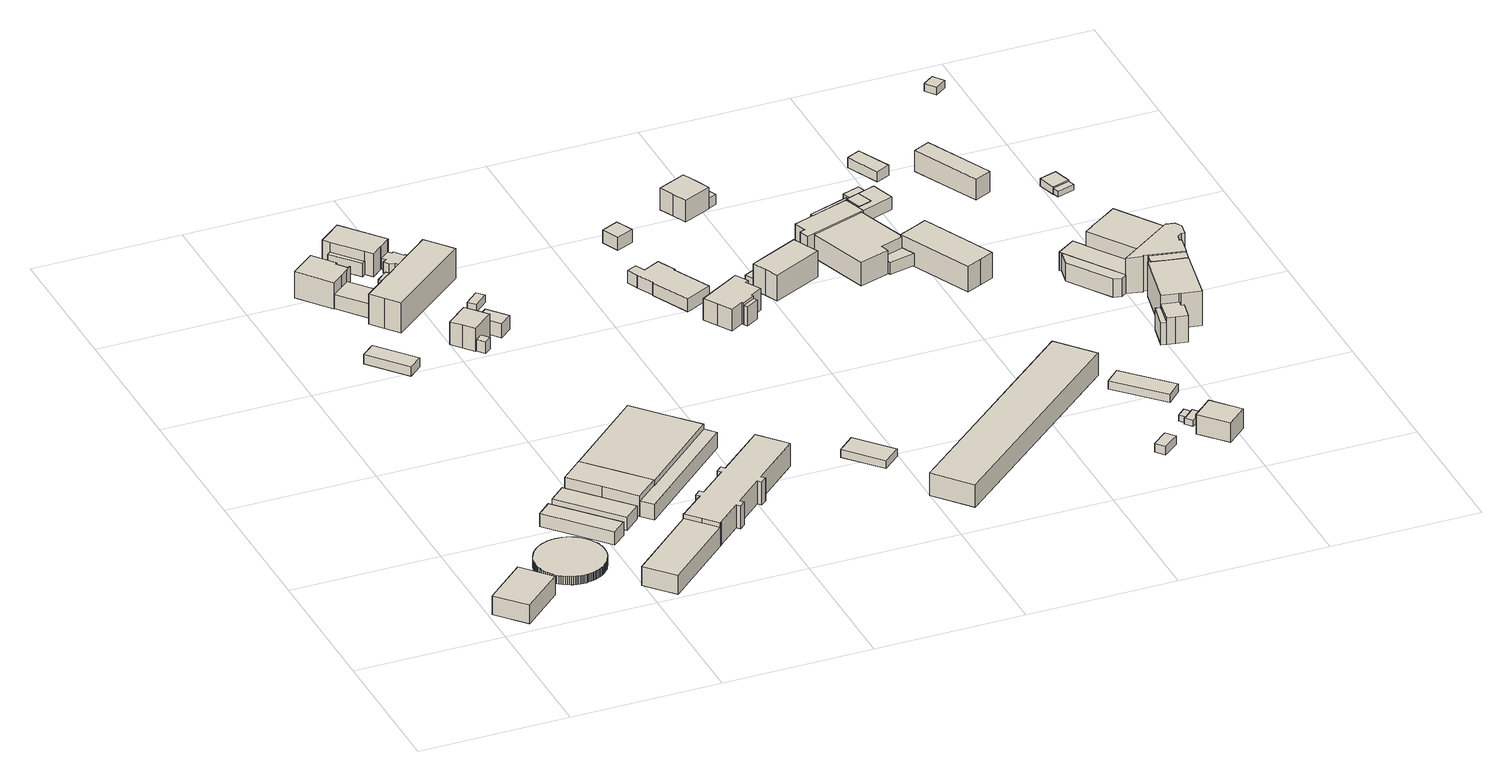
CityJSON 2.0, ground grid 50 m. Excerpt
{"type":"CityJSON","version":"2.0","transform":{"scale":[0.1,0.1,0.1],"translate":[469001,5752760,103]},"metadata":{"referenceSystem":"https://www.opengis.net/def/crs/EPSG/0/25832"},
"CityObjects":{
"building1":{"type":"Building","attributes":{"Gemeindeschluessel":"05711000","BezugspunktDach":"2000","function":"31001_2720","measuredHeight":7.36},"address":[{"country":"Germany","locality":"Bielefeld","thoroughfareNumber":"258","thoroughfareName":"Verler Straße"}],"geometry":[{"type":"Solid","lod":"1","boundaries":[[[[0,1,2,3]],[[4,5,6,7]],[[4,7,3,2]],[[5,4,2,1]],[[6,5,1,0]],[[7,6,0,3]]]]}]},
"building2":{"type":"Building","attributes":{"Gemeindeschluessel":"05711000","BezugspunktDach":"2000","function":"51003_1201","measuredHeight":2.95},"address":[{"country":"Germany"}],"geometry":[{"type":"Solid","lod":"1","boundaries":[[[[8,9,10,11,12,13,14,15,16,17,18,19,20,21,22,23,24,25,26,27,28,29,30,31,32,33,34,35,36,37,38,39,40,41,42,43,44,45,46,47,48,49,50,51,52,53,54,55,56,57,58,59,60,61,62,63,64,65,66,67,68,69,70,71,72,73,74,75,76,77,78,79,80,81,82,83,84,85,86,87,88,89,90,91,92,93,94,95,96,97,98,99,100,101,102,103,104,105,106,107,108,109,110,111,112,113,114,115]],[[116,117,118,119,120,121,122,123,124,125,126,127,128,129,130,131,132,133,134,135,136,137,138,139,140,141,142,143,144,145,146,147,148,149,150,151,152,153,154,155,156,157,158,159,160,161,162,163,164,165,166,167,168,169,170,171,172,173,174,175,176,177,178,179,180,181,182,183,184,185,186,187,188,189,190,191,192,193,194,195,196,197,198,199,200,201,202,203,204,205,206,207,208,209,210,211,212,213,214,215,216,217,218,219,220,221,222,223]],[[116,223,115,114]],[[117,116,114,113]],[[118,117,113,112]],[[119,118,112,111]],[[120,119,111,110]],[[121,120,110,109]],[[122,121,109,108]],[[123,122,108,107]],[[124,123,107,106]],[[125,124,106,105]],[[126,125,105,104]],[[127,126,104,103]],[[128,127,103,102]],[[129,128,102,101]],[[130,129,101,100]],[[131,130,100,99]],[[132,131,99,98]],[[133,132,98,97]],[[134,133,97,96]],[[135,134,96,95]],[[136,135,95,94]],[[137,136,94,93]],[[138,137,93,92]],[[139,138,92,91]],[[140,139,91,90]],[[141,140,90,89]],[[142,141,89,88]],[[143,142,88,87]],[[144,143,87,86]],[[145,144,86,85]],[[146,145,85,84]],[[147,146,84,83]],[[148,147,83,82]],[[149,148,82,81]],[[150,149,81,80]],[[151,150,80,79]],[[152,151,79,78]],[[153,152,78,77]],[[154,153,77,76]],[[155,154,76,75]],[[156,155,75,74]],[[157,156,74,73]],[[158,157,73,72]],[[159,158,72,71]],[[160,159,71,70]],[[161,160,70,69]],[[162,161,69,68]],[[163,162,68,67]],[[164,163,67,66]],[[165,164,66,65]],[[166,165,65,64]],[[167,166,64,63]],[[168,167,63,62]],[[169,168,62,61]],[[170,169,61,60]],[[171,170,60,59]],[[172,171,59,58]],[[173,172,58,57]],[[174,173,57,56]],[[175,174,56,55]],[[176,175,55,54]],[[177,176,54,53]],[[178,177,53,52]],[[179,178,52,51]],[[180,179,51,50]],[[181,180,50,49]],[[182,181,49,48]],[[183,182,48,47]],[[184,183,47,46]],[[185,184,46,45]],[[186,185,45,44]],[[187,186,44,43]],[[188,187,43,42]],[[189,188,42,41]],[[190,189,41,40]],[[191,190,40,39]],[[192,191,39,38]],[[193,192,38,37]],[[194,193,37,36]],[[195,194,36,35]],[[196,195,35,34]],[[197,196,34,33]],[[198,197,33,32]],[[199,198,32,31]],[[200,199,31,30]],[[201,200,30,29]],[[202,201,29,28]],[[203,202,28,27]],[[204,203,27,26]],[[205,204,26,25]],[[206,205,25,24]],[[207,206,24,23]],[[208,207,23,22]],[[209,208,22,21]],[[210,209,21,20]],[[211,210,20,19]],[[212,211,19,18]],[[213,212,18,17]],[[214,213,17,16]],[[215,214,16,15]],[[216,215,15,14]],[[217,216,14,13]],[[218,217,13,12]],[[219,218,12,11]],[[220,219,11,10]],[[221,220,10,9]],[[222,221,9,8]],[[223,222,8,115]]]]}]},
"building3":{"type":"Building","attributes":{"Gemeindeschluessel":"05711000","BezugspunktDach":"2000","function":"31001_2720","measuredHeight":5.74},"address":[{"country":"Germany","locality":"Bielefeld","thoroughfareNumber":"258","thoroughfareName":"Verler Straße"}],"geometry":[{"type":"Solid","lod":"1","boundaries":[[[[224,225,226,227]],[[228,229,230,231]],[[228,231,227,226]],[[229,228,226,225]],[[230,229,225,224]],[[231,230,224,227]]]]}]},
"building4":{"type":"Building","attributes":{"Gemeindeschluessel":"05711000","BezugspunktDach":"2000","function":"31001_2720","measuredHeight":6.12},"address":[{"country":"Germany","locality":"Bielefeld","thoroughfareNumber":"258","thoroughfareName":"Verler Straße"}],"geometry":[{"type":"Solid","lod":"1","boundaries":[[[[232,233,234,235]],[[236,237,238,239]],[[236,239,235,234]],[[237,236,234,233]],[[238,237,233,232]],[[239,238,232,235]]]]}]},
"building5":{"type":"Building","attributes":{"Gemeindeschluessel":"05711000","BezugspunktDach":"2000","function":"31001_2720","measuredHeight":8.67},"address":[{"country":"Germany","locality":"Bielefeld","thoroughfareNumber":"258","thoroughfareName":"Verler Straße"}],"geometry":[{"type":"Solid","lod":"1","boundaries":[[[[240,241,242,243]],[[244,245,246,247]],[[244,247,243,242]],[[245,244,242,241]],[[246,245,241,240]],[[247,246,240,243]]]]}]},
"building6":{"type":"Building","attributes":{"Gemeindeschluessel":"05711000","BezugspunktDach":"2000","function":"31001_2100","measuredHeight":3.33},"address":[{"country":"Germany","locality":"Bielefeld","thoroughfareNumber":"1","thoroughfareName":"Schlepperweg"}],"geometry":[{"type":"Solid","lod":"1","boundaries":[[[[248,249,250,251]],[[252,253,254,255]],[[252,255,251,250]],[[253,252,250,249]],[[254,253,249,248]],[[255,254,248,251]]]]}]},
"building7":{"type":"Building","attributes":{"Gemeindeschluessel":"05711000","BezugspunktDach":"2000","function":"51009_1610","measuredHeight":8.61},"address":[{"country":"Germany"}],"geometry":[{"type":"Solid","lod":"1","boundaries":[[[[256,257,258,259,260,261,262]],[[263,264,265,266,267,268,269]],[[263,269,262,261]],[[264,263,261,260]],[[265,264,260,259]],[[266,265,259,258]],[[267,266,258,257]],[[268,267,257,256]],[[269,268,256,262]]]]}]},
"building8":{"type":"Building","attributes":{"Gemeindeschluessel":"05711000","BezugspunktDach":"2000","function":"31001_2720","measuredHeight":8.68},"address":[{"country":"Germany","locality":"Bielefeld","thoroughfareNumber":"258","thoroughfareName":"Verler Straße"}],"geometry":[{"type":"Solid","lod":"1","boundaries":[[[[270,271,272,273,274,275]],[[276,277,278,279,280,281]],[[276,281,275,274]],[[277,276,274,273]],[[278,277,273,272]],[[279,278,272,271]],[[280,279,271,270]],[[281,280,270,275]]]]}]},
"building9":{"type":"Building","attributes":{"Gemeindeschluessel":"05711000","function":"31001_3000"},"address":[{"country":"Germany","locality":"Bielefeld","thoroughfareNumber":"35","thoroughfareName":"Schlepperweg"}],"children":["building9-1","building9-2","building9-3","building9-4","building9-5","building9-6","building9-7"]},
"building9-1":{"type":"BuildingPart","attributes":{"BezugspunktDach":"2000","measuredHeight":9.14},"parents":["building9"],"geometry":[{"type":"Solid","lod":"1","boundaries":[[[[282,283,284,285,286,287,288]],[[289,290,291,292,293,294,295]],[[289,295,288,287]],[[290,289,287,286]],[[291,290,286,285]],[[292,291,285,284]],[[293,292,284,283]],[[294,293,283,282]],[[295,294,282,288]]]]}]},
"building9-2":{"type":"BuildingPart","attributes":{"BezugspunktDach":"2000","measuredHeight":11.03},"address":[{"country":"Germany","locality":"Bielefeld","thoroughfareNumber":"35","thoroughfareName":"Schlepperweg"}],"parents":["building9"],"geometry":[{"type":"Solid","lod":"1","boundaries":[[[[296,297,298,299,300,301,302,303,304,305,306]],[[307,308,309,310,311,312,313,314,315,316,317]],[[307,317,306,305]],[[308,307,305,304]],[[309,308,304,303]],[[310,309,303,302]],[[311,310,302,301]],[[312,311,301,300]],[[313,312,300,299]],[[314,313,299,298]],[[315,314,298,297]],[[316,315,297,296]],[[317,316,296,306]]]]}]},
"building9-3":{"type":"BuildingPart","attributes":{"BezugspunktDach":"2000","measuredHeight":11.5},"address":[{"country":"Germany","locality":"Bielefeld","thoroughfareNumber":"35","thoroughfareName":"Schlepperweg"}],"parents":["building9"],"geometry":[{"type":"Solid","lod":"1","boundaries":[[[[318,319,320,321,322,323,324,325,326,327,328]],[[329,330,331,332,333,334,335,336,337,338,339]],[[329,339,328,327]],[[330,329,327,326]],[[331,330,326,325]],[[332,331,325,324]],[[333,332,324,323]],[[334,333,323,322]],[[335,334,322,321]],[[336,335,321,320]],[[337,336,320,319]],[[338,337,319,318]],[[339,338,318,328]]]]}]},
"building9-4":{"type":"BuildingPart","attributes":{"BezugspunktDach":"2000","measuredHeight":3.89},"parents":["building9"],"geometry":[{"type":"Solid","lod":"1","boundaries":[[[[340,341,342,343,344,345,346,347,348,349,350,351,352,353,354,355,356,357]],[[358,359,360,361,362,363,364,365,366,367,368,369,370,371,372,373,329,339]],[[358,339,357,356]],[[359,358,356,355]],[[360,359,355,354]],[[361,360,354,353]],[[362,361,353,352]],[[363,362,352,351]],[[364,363,351,350]],[[365,364,350,349]],[[366,365,349,348]],[[367,366,348,347]],[[368,367,347,346]],[[369,368,346,345]],[[370,369,345,344]],[[371,370,344,343]],[[372,371,343,342]],[[373,372,342,341]],[[329,373,341,340]],[[339,329,340,357]]]]}]},
"building9-5":{"type":"BuildingPart","attributes":{"BezugspunktDach":"2000","measuredHeight":4.67},"parents":["building9"],"geometry":[{"type":"Solid","lod":"1","boundaries":[[[[374,375,376,377]],[[378,379,334,333]],[[378,333,377,376]],[[379,378,376,375]],[[334,379,375,374]],[[333,334,374,377]]]]}]},
"building9-6":{"type":"BuildingPart","attributes":{"BezugspunktDach":"2000","measuredHeight":5.13},"address":[{"country":"Germany","locality":"Bielefeld","thoroughfareNumber":"35","thoroughfareName":"Schlepperweg"}],"parents":["building9"],"geometry":[{"type":"Solid","lod":"1","boundaries":[[[[380,381,382,383,384,385]],[[386,387,388,389,390,391]],[[386,391,385,384]],[[387,386,384,383]],[[388,387,383,382]],[[389,388,382,381]],[[390,389,381,380]],[[391,390,380,385]]]]}]},
"building9-7":{"type":"BuildingPart","attributes":{"BezugspunktDach":"2000","measuredHeight":12.44},"address":[{"country":"Germany","locality":"Bielefeld","thoroughfareNumber":"35","thoroughfareName":"Schlepperweg"}],"parents":["building9"],"geometry":[{"type":"Solid","lod":"1","boundaries":[[[[392,393,394,395,396,397,398,399,400,401,402]],[[403,404,405,406,407,408,409,410,411,412,413]],[[403,413,402,401]],[[404,403,401,400]],[[405,404,400,399]],[[406,405,399,398]],[[407,406,398,397]],[[408,407,397,396]],[[409,408,396,395]],[[410,409,395,394]],[[411,410,394,393]],[[412,411,393,392]],[[413,412,392,402]]]]}]},
"building10":{"type":"Building","attributes":{"Gemeindeschluessel":"05711000","BezugspunktDach":"2000","function":"51009_1610","measuredHeight":6.13},"address":[{"country":"Germany"}],"geometry":[{"type":"Solid","lod":"1","boundaries":[[[[414,415,416,417,418,419]],[[420,421,422,276,281,423]],[[420,423,419,418]],[[421,420,418,417]],[[422,421,417,416]],[[276,422,416,415]],[[281,276,415,414]],[[423,281,414,419]]]]}]},
"building11":{"type":"Building","attributes":{"Gemeindeschluessel":"05711000","BezugspunktDach":"2000","function":"51009_1610","measuredHeight":4.23},"address":[{"country":"Germany"}],"geometry":[{"type":"Solid","lod":"1","boundaries":[[[[424,425,426,427]],[[428,429,430,431]],[[428,431,427,426]],[[429,428,426,425]],[[430,429,425,424]],[[431,430,424,427]]]]}]},
"building12":{"type":"Building","attributes":{"Gemeindeschluessel":"05711000","BezugspunktDach":"2000","function":"31001_2720","measuredHeight":9.83},"address":[{"country":"Germany","locality":"Bielefeld","thoroughfareNumber":"258","thoroughfareName":"Verler Straße"}],"geometry":[{"type":"Solid","lod":"1","boundaries":[[[[432,433,434,435,436,437,438,439,440,441,442,443,444,445,446,447,448,449,450,451,452,453,454,455,456,457,458,459]],[[460,461,462,463,464,465,466,467,468,469,470,471,472,473,474,475,476,477,478,479,480,481,482,483,484,485,486,487]],[[460,487,459,458]],[[461,460,458,457]],[[462,461,457,456]],[[463,462,456,455]],[[464,463,455,454]],[[465,464,454,453]],[[466,465,453,452]],[[467,466,452,451]],[[468,467,451,450]],[[469,468,450,449]],[[470,469,449,448]],[[471,470,448,447]],[[472,471,447,446]],[[473,472,446,445]],[[474,473,445,444]],[[475,474,444,443]],[[476,475,443,442]],[[477,476,442,441]],[[478,477,441,440]],[[479,478,440,439]],[[480,479,439,438]],[[481,480,438,437]],[[482,481,437,436]],[[483,482,436,435]],[[484,483,435,434]],[[485,484,434,433]],[[486,485,433,432]],[[487,486,432,459]]]]}]},
"building13":{"type":"Building","attributes":{"Gemeindeschluessel":"05711000","function":"31001_1010"},"address":[{"country":"Germany","locality":"Bielefeld","thoroughfareNumber":"254","thoroughfareName":"Verler Straße"}],"children":["building13-1","building13-2","building13-3"]},
"building13-1":{"type":"BuildingPart","attributes":{"BezugspunktDach":"2000","measuredHeight":10.95},"parents":["building13"],"geometry":[{"type":"Solid","lod":"1","boundaries":[[[[488,489,490,491,492,493,494,495,496,497]],[[498,499,500,501,502,503,504,505,506,507]],[[498,507,497,496]],[[499,498,496,495]],[[500,499,495,494]],[[501,500,494,493]],[[502,501,493,492]],[[503,502,492,491]],[[504,503,491,490]],[[505,504,490,489]],[[506,505,489,488]],[[507,506,488,497]]]]}]},
"building13-2":{"type":"BuildingPart","attributes":{"BezugspunktDach":"2000","measuredHeight":3.58},"address":[{"country":"Germany","locality":"Bielefeld","thoroughfareNumber":"254","thoroughfareName":"Verler Straße"}],"parents":["building13"],"geometry":[{"type":"Solid","lod":"1","boundaries":[[[[508,509,510,511]],[[501,512,513,514]],[[501,514,511,510]],[[512,501,510,509]],[[513,512,509,508]],[[514,513,508,511]]]]}]},
"building13-3":{"type":"BuildingPart","attributes":{"BezugspunktDach":"2000","measuredHeight":5.77},"address":[{"country":"Germany","locality":"Bielefeld","thoroughfareNumber":"254","thoroughfareName":"Verler Straße"}],"parents":["building13"],"geometry":[{"type":"Solid","lod":"1","boundaries":[[[[515,516,517,518,519,520,521,522]],[[523,524,525,526,527,528,529,530]],[[523,530,522,521]],[[524,523,521,520]],[[525,524,520,519]],[[526,525,519,518]],[[527,526,518,517]],[[528,527,517,516]],[[529,528,516,515]],[[530,529,515,522]]]]}]},
"building14":{"type":"Building","attributes":{"Gemeindeschluessel":"05711000","BezugspunktDach":"2000","function":"51009_1611","measuredHeight":2.75},"address":[{"country":"Germany"}],"geometry":[{"type":"Solid","lod":"1","boundaries":[[[[531,532,533,534]],[[535,536,537,538]],[[535,538,534,533]],[[536,535,533,532]],[[537,536,532,531]],[[538,537,531,534]]]]}]},
"building15":{"type":"Building","attributes":{"Gemeindeschluessel":"05711000","BezugspunktDach":"2000","function":"31001_2720","measuredHeight":2.69},"address":[{"country":"Germany","locality":"Bielefeld","thoroughfareNumber":"258","thoroughfareName":"Verler Straße"}],"geometry":[{"type":"Solid","lod":"1","boundaries":[[[[539,540,541,542]],[[543,544,545,546]],[[543,546,542,541]],[[544,543,541,540]],[[545,544,540,539]],[[546,545,539,542]]]]}]},
"building16":{"type":"Building","attributes":{"Gemeindeschluessel":"05711000","BezugspunktDach":"2000","function":"31001_1010","measuredHeight":4.54},"address":[{"country":"Germany","locality":"Bielefeld","thoroughfareNumber":"33a","thoroughfareName":"Schlepperweg"},{"country":"Germany","locality":"Bielefeld","thoroughfareNumber":"33b","thoroughfareName":"Schlepperweg"}],"geometry":[{"type":"Solid","lod":"1","boundaries":[[[[547,548,549,550,551,552,553,554,555,556,557,558]],[[559,560,561,562,563,564,565,566,567,568,569,570]],[[559,570,558,557]],[[560,559,557,556]],[[561,560,556,555]],[[562,561,555,554]],[[563,562,554,553]],[[564,563,553,552]],[[565,564,552,551]],[[566,565,551,550]],[[567,566,550,549]],[[568,567,549,548]],[[569,568,548,547]],[[570,569,547,558]]]]}]},
"building17":{"type":"Building","attributes":{"Gemeindeschluessel":"05711000","BezugspunktDach":"2000","function":"31001_1220","measuredHeight":9.95},"address":[{"country":"Germany","locality":"Bielefeld","thoroughfareNumber":"252","thoroughfareName":"Verler Straße"}],"geometry":[{"type":"Solid","lod":"1","boundaries":[[[[571,572,573,574,575,576,577,578,579,580,581,582]],[[583,584,585,586,587,588,589,590,591,592,593,594]],[[583,594,582,581]],[[584,583,581,580]],[[585,584,580,579]],[[586,585,579,578]],[[587,586,578,577]],[[588,587,577,576]],[[589,588,576,575]],[[590,589,575,574]],[[591,590,574,573]],[[592,591,573,572]],[[593,592,572,571]],[[594,593,571,582]]]]}]},
"building18":{"type":"Building","attributes":{"Gemeindeschluessel":"05711000","BezugspunktDach":"2000","function":"31001_2460","measuredHeight":5.92},"address":[{"country":"Germany","locality":"Bielefeld","thoroughfareNumber":"33","thoroughfareName":"Schlepperweg"}],"geometry":[{"type":"Solid","lod":"1","boundaries":[[[[595,596,597,598]],[[599,600,601,602]],[[599,602,598,597]],[[600,599,597,596]],[[601,600,596,595]],[[602,601,595,598]]]]}]},
"building19":{"type":"Building","attributes":{"Gemeindeschluessel":"05711000","BezugspunktDach":"2000","function":"51009_1610","measuredHeight":7.72},"address":[{"country":"Germany"}],"geometry":[{"type":"Solid","lod":"1","boundaries":[[[[603,604,605,606]],[[607,583,594,608]],[[607,608,606,605]],[[583,607,605,604]],[[594,583,604,603]],[[608,594,603,606]]]]}]},
"building20":{"type":"Building","attributes":{"Gemeindeschluessel":"05711000","BezugspunktDach":"2000","function":"31001_2720","measuredHeight":9.11},"address":[{"country":"Germany","locality":"Bielefeld","thoroughfareNumber":"258","thoroughfareName":"Verler Straße"}],"geometry":[{"type":"Solid","lod":"1","boundaries":[[[[609,610,611,612]],[[613,614,615,616]],[[613,616,612,611]],[[614,613,611,610]],[[615,614,610,609]],[[616,615,609,612]]]]}]},
"building21":{"type":"Building","attributes":{"Gemeindeschluessel":"05711000","function":"31001_1010"},"address":[{"country":"Germany","locality":"Bielefeld","thoroughfareNumber":"250b","thoroughfareName":"Verler Straße"},{"country":"Germany","locality":"Bielefeld","thoroughfareNumber":"250a","thoroughfareName":"Verler Straße"}],"children":["building21-1","building21-2"]},
"building21-1":{"type":"BuildingPart","attributes":{"BezugspunktDach":"2000","measuredHeight":11.01},"parents":["building21"],"geometry":[{"type":"Solid","lod":"1","boundaries":[[[[617,618,619,620,621,622,623,624]],[[625,626,627,628,629,630,631,632]],[[625,632,624,623]],[[626,625,623,622]],[[627,626,622,621]],[[628,627,621,620]],[[629,628,620,619]],[[630,629,619,618]],[[631,630,618,617]],[[632,631,617,624]]]]}]},
"building21-2":{"type":"BuildingPart","attributes":{"BezugspunktDach":"2000","measuredHeight":3.39},"address":[{"country":"Germany","locality":"Bielefeld","thoroughfareNumber":"250b","thoroughfareName":"Verler Straße"}],"parents":["building21"],"geometry":[{"type":"Solid","lod":"1","boundaries":[[[[633,634,635,636]],[[637,638,639,640]],[[637,640,636,635]],[[638,637,635,634]],[[639,638,634,633]],[[640,639,633,636]]]]}]},
"building22":{"type":"Building","attributes":{"Gemeindeschluessel":"05711000","function":"31001_1010"},"address":[{"country":"Germany","locality":"Bielefeld","thoroughfareNumber":"33","thoroughfareName":"Schlepperweg"}],"children":["building22-1","building22-2","building22-3"]},
"building22-1":{"type":"BuildingPart","attributes":{"BezugspunktDach":"2000","measuredHeight":9.85},"parents":["building22"],"geometry":[{"type":"Solid","lod":"1","boundaries":[[[[641,642,643,644,645,646]],[[647,648,649,650,651,652]],[[647,652,646,645]],[[648,647,645,644]],[[649,648,644,643]],[[650,649,643,642]],[[651,650,642,641]],[[652,651,641,646]]]]}]},
"building22-2":{"type":"BuildingPart","attributes":{"BezugspunktDach":"2000","measuredHeight":3.68},"address":[{"country":"Germany","locality":"Bielefeld","thoroughfareNumber":"33","thoroughfareName":"Schlepperweg"}],"parents":["building22"],"geometry":[{"type":"Solid","lod":"1","boundaries":[[[[653,654,655,656,657,658]],[[659,660,661,662,663,664]],[[659,664,658,657]],[[660,659,657,656]],[[661,660,656,655]],[[662,661,655,654]],[[663,662,654,653]],[[664,663,653,658]]]]}]},
"building22-3":{"type":"BuildingPart","attributes":{"BezugspunktDach":"2000","measuredHeight":3.67},"address":[{"country":"Germany","locality":"Bielefeld","thoroughfareNumber":"33","thoroughfareName":"Schlepperweg"}],"parents":["building22"],"geometry":[{"type":"Solid","lod":"1","boundaries":[[[[657,656,665,666]],[[667,668,669,670]],[[667,670,666,665]],[[668,667,665,656]],[[669,668,656,657]],[[670,669,657,666]]]]}]},
"building23":{"type":"Building","attributes":{"Gemeindeschluessel":"05711000","BezugspunktDach":"2000","function":"31001_2010","measuredHeight":10.06},"address":[{"country":"Germany","locality":"Bielefeld","thoroughfareNumber":"250","thoroughfareName":"Verler Straße"}],"geometry":[{"type":"Solid","lod":"1","boundaries":[[[[671,672,673,674,675,676,677,678,679,680,681,682]],[[683,684,685,686,687,688,689,690,691,692,693,694]],[[683,694,682,681]],[[684,683,681,680]],[[685,684,680,679]],[[686,685,679,678]],[[687,686,678,677]],[[688,687,677,676]],[[689,688,676,675]],[[690,689,675,674]],[[691,690,674,673]],[[692,691,673,672]],[[693,692,672,671]],[[694,693,671,682]]]]}]},
"building24":{"type":"Building","attributes":{"Gemeindeschluessel":"05711000","function":"31001_2010"},"address":[{"country":"Germany","locality":"Bielefeld","thoroughfareNumber":"250","thoroughfareName":"Verler Straße"}],"children":["building24-1","building24-2"]},
"building24-1":{"type":"BuildingPart","attributes":{"BezugspunktDach":"2000","measuredHeight":8.4},"parents":["building24"],"geometry":[{"type":"Solid","lod":"1","boundaries":[[[[695,696,697,698,699,700,701,702]],[[703,694,693,704,705,706,707,708]],[[703,708,702,701]],[[694,703,701,700]],[[693,694,700,699]],[[704,693,699,698]],[[705,704,698,697]],[[706,705,697,696]],[[707,706,696,695]],[[708,707,695,702]]]]}]},
"building24-2":{"type":"BuildingPart","attributes":{"BezugspunktDach":"2000","measuredHeight":4.37},"address":[{"country":"Germany","locality":"Bielefeld","thoroughfareNumber":"250","thoroughfareName":"Verler Straße"}],"parents":["building24"],"geometry":[{"type":"Solid","lod":"1","boundaries":[[[[709,710,711,712,713]],[[714,715,716,717,718]],[[714,718,713,712]],[[715,714,712,711]],[[716,715,711,710]],[[717,716,710,709]],[[718,717,709,713]]]]}]},
"building25":{"type":"Building","attributes":{"Gemeindeschluessel":"05711000","BezugspunktDach":"2000","function":"51009_1611","measuredHeight":3.08},"address":[{"country":"Germany"}],"geometry":[{"type":"Solid","lod":"1","boundaries":[[[[719,720,721,722]],[[723,724,725,726]],[[723,726,722,721]],[[724,723,721,720]],[[725,724,720,719]],[[726,725,719,722]]]]}]},
"building26":{"type":"Building","attributes":{"Gemeindeschluessel":"05711000","BezugspunktDach":"2000","function":"31001_2010","measuredHeight":4.47},"address":[{"country":"Germany","locality":"Bielefeld","thoroughfareNumber":"250","thoroughfareName":"Verler Straße"}],"geometry":[{"type":"Solid","lod":"1","boundaries":[[[[727,728,729,730,731,732,733,734,735,736]],[[737,738,739,740,741,742,743,744,745,746]],[[737,746,736,735]],[[738,737,735,734]],[[739,738,734,733]],[[740,739,733,732]],[[741,740,732,731]],[[742,741,731,730]],[[743,742,730,729]],[[744,743,729,728]],[[745,744,728,727]],[[746,745,727,736]]]]}]},
"building27":{"type":"Building","attributes":{"Gemeindeschluessel":"05711000","BezugspunktDach":"2000","function":"31001_1010","measuredHeight":10.72},"address":[{"country":"Germany","locality":"Bielefeld","thoroughfareNumber":"248","thoroughfareName":"Verler Straße"}],"geometry":[{"type":"Solid","lod":"1","boundaries":[[[[747,748,749,750,751,752]],[[753,705,754,755,756,757]],[[753,757,752,751]],[[705,753,751,750]],[[754,705,750,749]],[[755,754,749,748]],[[756,755,748,747]],[[757,756,747,752]]]]}]},
"building28":{"type":"Building","attributes":{"Gemeindeschluessel":"05711000","BezugspunktDach":"2000","function":"31001_9998","measuredHeight":2.15},"address":[{"country":"Germany","locality":"Bielefeld","thoroughfareNumber":"264","thoroughfareName":"Verler Straße"}],"geometry":[{"type":"Solid","lod":"1","boundaries":[[[[758,759,760,761]],[[762,763,764,765]],[[762,765,761,760]],[[763,762,760,759]],[[764,763,759,758]],[[765,764,758,761]]]]}]},
"building29":{"type":"Building","attributes":{"Gemeindeschluessel":"05711000","BezugspunktDach":"2000","function":"31001_2010","measuredHeight":4.49},"address":[{"country":"Germany","locality":"Bielefeld","thoroughfareNumber":"250","thoroughfareName":"Verler Straße"}],"geometry":[{"type":"Solid","lod":"1","boundaries":[[[[766,767,768,769,770,771]],[[772,773,774,775,776,777]],[[772,777,771,770]],[[773,772,770,769]],[[774,773,769,768]],[[775,774,768,767]],[[776,775,767,766]],[[777,776,766,771]]]]}]},
"building30":{"type":"Building","attributes":{"Gemeindeschluessel":"05711000","BezugspunktDach":"2000","function":"31001_2720","measuredHeight":2.9},"address":[{"country":"Germany","locality":"Bielefeld","thoroughfareNumber":"258","thoroughfareName":"Verler Straße"}],"geometry":[{"type":"Solid","lod":"1","boundaries":[[[[778,779,780,781]],[[782,783,784,785]],[[782,785,781,780]],[[783,782,780,779]],[[784,783,779,778]],[[785,784,778,781]]]]}]},
"building31":{"type":"Building","attributes":{"Gemeindeschluessel":"05711000","BezugspunktDach":"2000","function":"31001_9998","measuredHeight":2.17},"address":[{"country":"Germany","locality":"Bielefeld","thoroughfareNumber":"264","thoroughfareName":"Verler Straße"}],"geometry":[{"type":"Solid","lod":"1","boundaries":[[[[786,787,761,760,788,789,790]],[[791,792,762,765,793,794,795]],[[791,795,790,789]],[[792,791,789,788]],[[762,792,788,760]],[[765,762,760,761]],[[793,765,761,787]],[[794,793,787,786]],[[795,794,786,790]]]]}]},
"building32":{"type":"Building","attributes":{"Gemeindeschluessel":"05711000","BezugspunktDach":"2000","function":"51009_1610","measuredHeight":4.51},"address":[{"country":"Germany"}],"geometry":[{"type":"Solid","lod":"1","boundaries":[[[[796,797,766,771,770,798,799,800]],[[801,690,772,777,776,802,803,804]],[[801,804,800,799]],[[690,801,799,798]],[[772,690,798,770]],[[777,772,770,771]],[[776,777,771,766]],[[802,776,766,797]],[[803,802,797,796]],[[804,803,796,800]]]]}]},
"building33":{"type":"Building","attributes":{"Gemeindeschluessel":"05711000","BezugspunktDach":"2000","function":"31001_2010","measuredHeight":2.96},"address":[{"country":"Germany","locality":"Bielefeld","thoroughfareNumber":"250","thoroughfareName":"Verler Straße"}],"geometry":[{"type":"Solid","lod":"1","boundaries":[[[[805,806,807,808,809]],[[775,810,811,802,776]],[[775,776,809,808]],[[810,775,808,807]],[[811,810,807,806]],[[802,811,806,805]],[[776,802,805,809]]]]}]},
"building34":{"type":"Building","attributes":{"Gemeindeschluessel":"05711000","function":"31001_1010"},"address":[{"country":"Germany","locality":"Bielefeld","thoroughfareNumber":"264","thoroughfareName":"Verler Straße"}],"children":["building34-1","building34-2"]},
"building34-1":{"type":"BuildingPart","attributes":{"BezugspunktDach":"2000","measuredHeight":9.24},"parents":["building34"],"geometry":[{"type":"Solid","lod":"1","boundaries":[[[[812,813,814,815]],[[816,817,818,819]],[[816,819,815,814]],[[817,816,814,813]],[[818,817,813,812]],[[819,818,812,815]]]]}]},
"building34-2":{"type":"BuildingPart","attributes":{"BezugspunktDach":"2000","measuredHeight":3.64},"address":[{"country":"Germany","locality":"Bielefeld","thoroughfareNumber":"264","thoroughfareName":"Verler Straße"}],"parents":["building34"],"geometry":[{"type":"Solid","lod":"1","boundaries":[[[[820,821,822,823]],[[824,795,794,825]],[[824,825,823,822]],[[795,824,822,821]],[[794,795,821,820]],[[825,794,820,823]]]]}]},
"building35":{"type":"Building","attributes":{"Gemeindeschluessel":"05711000","BezugspunktDach":"2000","function":"31001_2720","measuredHeight":4.31},"address":[{"country":"Germany","locality":"Bielefeld","thoroughfareNumber":"250","thoroughfareName":"Verler Straße"}],"geometry":[{"type":"Solid","lod":"1","boundaries":[[[[826,827,828,829]],[[830,831,832,833]],[[830,833,829,828]],[[831,830,828,827]],[[832,831,827,826]],[[833,832,826,829]]]]}]},
"building36":{"type":"Building","attributes":{"Gemeindeschluessel":"05711000","BezugspunktDach":"2000","function":"31001_2720","measuredHeight":8.54},"address":[{"country":"Germany","locality":"Bielefeld","thoroughfareNumber":"246","thoroughfareName":"Verler Straße"}],"geometry":[{"type":"Solid","lod":"1","boundaries":[[[[834,835,836,837]],[[838,839,840,841]],[[838,841,837,836]],[[839,838,836,835]],[[840,839,835,834]],[[841,840,834,837]]]]}]},
"building37":{"type":"Building","attributes":{"Gemeindeschluessel":"05711000","function":"31001_1010"},"address":[{"country":"Germany","locality":"Bielefeld","thoroughfareNumber":"256","thoroughfareName":"Verler Straße"}],"children":["building37-1","building37-2","building37-3","building37-4","building37-5","building37-6","building37-7","building37-8"]},
"building37-1":{"type":"BuildingPart","attributes":{"BezugspunktDach":"2000","measuredHeight":15.36},"parents":["building37"],"geometry":[{"type":"Solid","lod":"1","boundaries":[[[[842,843,844,845,846,847,848,849]],[[850,851,852,853,854,855,856,857]],[[850,857,849,848]],[[851,850,848,847]],[[852,851,847,846]],[[853,852,846,845]],[[854,853,845,844]],[[855,854,844,843]],[[856,855,843,842]],[[857,856,842,849]]]]}]},
"building37-2":{"type":"BuildingPart","attributes":{"BezugspunktDach":"2000","measuredHeight":15.32},"parents":["building37"],"geometry":[{"type":"Solid","lod":"1","boundaries":[[[[858,859,860,861,862,863]],[[864,865,866,867,868,869]],[[864,869,863,862]],[[865,864,862,861]],[[866,865,861,860]],[[867,866,860,859]],[[868,867,859,858]],[[869,868,858,863]]]]}]},
"building37-3":{"type":"BuildingPart","attributes":{"BezugspunktDach":"2000","measuredHeight":6.46},"parents":["building37"],"geometry":[{"type":"Solid","lod":"1","boundaries":[[[[870,871,872,873,874,875]],[[876,877,878,879,880,881]],[[876,881,875,874]],[[877,876,874,873]],[[878,877,873,872]],[[879,878,872,871]],[[880,879,871,870]],[[881,880,870,875]]]]}]},
"building37-4":{"type":"BuildingPart","attributes":{"BezugspunktDach":"2000","measuredHeight":6.43},"parents":["building37"],"geometry":[{"type":"Solid","lod":"1","boundaries":[[[[882,883,884,871,870,885]],[[880,879,886,887,851,850]],[[880,850,885,870]],[[879,880,870,871]],[[886,879,871,884]],[[887,886,884,883]],[[851,887,883,882]],[[850,851,882,885]]]]}]},
"building37-5":{"type":"BuildingPart","attributes":{"BezugspunktDach":"2000","measuredHeight":15.36},"parents":["building37"],"geometry":[{"type":"Solid","lod":"1","boundaries":[[[[888,860,889,890,891,892,893,894,862]],[[895,896,897,898,899,900,866,901,864]],[[895,864,862,894]],[[896,895,894,893]],[[897,896,893,892]],[[898,897,892,891]],[[899,898,891,890]],[[900,899,890,889]],[[866,900,889,860]],[[901,866,860,888]],[[864,901,888,862]]]]}]},
"building37-6":{"type":"BuildingPart","attributes":{"BezugspunktDach":"2000","measuredHeight":11.27},"parents":["building37"],"geometry":[{"type":"Solid","lod":"1","boundaries":[[[[902,903,904,905,906,907,908,909]],[[910,911,912,898,913,897,914,915]],[[910,915,909,908]],[[911,910,908,907]],[[912,911,907,906]],[[898,912,906,905]],[[913,898,905,904]],[[897,913,904,903]],[[914,897,903,902]],[[915,914,902,909]]]]}]},
"building37-7":{"type":"BuildingPart","attributes":{"BezugspunktDach":"2000","measuredHeight":8.57},"parents":["building37"],"geometry":[{"type":"Solid","lod":"1","boundaries":[[[[916,917,918,919]],[[912,920,921,899]],[[912,899,919,918]],[[920,912,918,917]],[[921,920,917,916]],[[899,921,916,919]]]]}]},
"building37-8":{"type":"BuildingPart","attributes":{"BezugspunktDach":"2100","measuredHeight":12.57},"parents":["building37"],"geometry":[{"type":"Solid","lod":"1","boundaries":[[[[922,923,924,925,926,927,928,929,930,931,932,933,934,935]],[[936,937,938,939,940,869,867,941,942,881,856,943,944,945]],[[936,945,935,934]],[[937,936,934,933]],[[938,937,933,932]],[[939,938,932,931]],[[940,939,931,930]],[[869,940,930,929]],[[867,869,929,928]],[[941,867,928,927]],[[942,941,927,926]],[[881,942,926,925]],[[856,881,925,924]],[[943,856,924,923]],[[944,943,923,922]],[[945,944,922,935]]]]}]},
"building38":{"type":"Building","attributes":{"Gemeindeschluessel":"05711000","BezugspunktDach":"2000","function":"51009_1610","measuredHeight":2.49},"address":[{"country":"Germany"}],"geometry":[{"type":"Solid","lod":"1","boundaries":[[[[946,947,948,949]],[[950,951,952,953]],[[950,953,949,948]],[[951,950,948,947]],[[952,951,947,946]],[[953,952,946,949]]]]}]},
"building39":{"type":"Building","attributes":{"Gemeindeschluessel":"05711000","BezugspunktDach":"2000","function":"31001_9998","measuredHeight":2.69},"address":[{"country":"Germany","locality":"Bielefeld","thoroughfareNumber":"246","thoroughfareName":"Verler Straße"}],"geometry":[{"type":"Solid","lod":"1","boundaries":[[[[954,955,956,957,958]],[[959,960,961,962,963]],[[959,963,958,957]],[[960,959,957,956]],[[961,960,956,955]],[[962,961,955,954]],[[963,962,954,958]]]]}]},
"building40":{"type":"Building","attributes":{"Gemeindeschluessel":"05711000","BezugspunktDach":"2000","function":"31001_9998","measuredHeight":3.28},"address":[{"country":"Germany"}],"geometry":[{"type":"Solid","lod":"1","boundaries":[[[[964,965,966,967]],[[968,969,970,971]],[[968,971,967,966]],[[969,968,966,965]],[[970,969,965,964]],[[971,970,964,967]]]]}]}
},
"vertices":[
[145,243,80],[9,121,80],[93,28,80],[228,149,80],[93,28,13],[9,121,13],[145,243,13],[228,149,13],
[346,176,43],[350,176,43],[355,177,43],[360,178,43],[365,179,43],[370,180,43],[375,182,43],[380,184,43],[385,186,43],[391,189,43],[396,192,43],[402,196,43],[407,200,43],[412,204,43],[417,209,43],[422,214,43],[427,220,43],[431,226,43],[435,233,43],[439,240,43],[442,247,43],[445,255,43],[447,263,43],[449,272,43],[450,280,43],[450,288,43],[450,294,43],[450,299,43],[449,307,43],[447,316,43],[445,324,43],[442,332,43],[438,339,43],[434,346,43],[430,353,43],[425,359,43],[421,365,43],[415,370,43],[410,375,43],[404,380,43],[399,384,43],[393,387,43],[387,390,43],[382,393,43],[376,395,43],[371,397,43],[365,398,43],[360,400,43],[355,401,43],[350,401,43],[345,402,43],[340,402,43],[336,402,43],[331,402,43],[327,402,43],[323,401,43],[318,401,43],[313,400,43],[308,399,43],[303,397,43],[298,395,43],[293,393,43],[288,391,43],[282,388,43],[277,385,43],[271,382,43],[266,378,43],[261,373,43],[256,368,43],[251,363,43],[246,357,43],[242,351,43],[238,344,43],[234,337,43],[231,330,43],[228,322,43],[226,314,43],[224,306,43],[223,297,43],[223,289,43],[223,284,43],[223,278,43],[224,270,43],[226,262,43],[228,254,43],[231,246,43],[235,238,43],[239,231,43],[243,224,43],[248,218,43],[252,212,43],[258,207,43],[263,202,43],[269,198,43],[274,194,43],[280,190,43],[286,187,43],[291,185,43],[297,182,43],[302,180,43],[308,179,43],[313,178,43],[318,177,43],[323,176,43],[328,176,43],[333,175,43],[337,175,43],[342,175,43],[337,175,14],[333,175,14],[328,176,14],[323,176,14],[318,177,14],[313,178,14],[308,179,14],[302,180,14],[297,182,14],[291,185,14],[286,187,14],[280,190,14],[274,194,14],[269,198,14],[263,202,14],[258,207,14],[252,212,14],[248,218,14],[243,224,14],[239,231,14],[235,238,14],[231,246,14],[228,254,14],[226,262,14],[224,270,14],[223,278,14],[223,284,14],[223,289,14],[223,297,14],[224,306,14],[226,314,14],[228,322,14],[231,330,14],[234,337,14],[238,344,14],[242,351,14],[246,357,14],[251,363,14],[256,368,14],[261,373,14],[266,378,14],[271,382,14],[277,385,14],[282,388,14],[288,391,14],[293,393,14],[298,395,14],[303,397,14],[308,399,14],[313,400,14],[318,401,14],[323,401,14],[327,402,14],[331,402,14],[336,402,14],[340,402,14],[345,402,14],[350,401,14],[355,401,14],[360,400,14],[365,398,14],[371,397,14],[376,395,14],[382,393,14],[387,390,14],[393,387,14],[399,384,14],[404,380,14],[410,375,14],[415,370,14],[421,365,14],[425,359,14],[430,353,14],[434,346,14],[438,339,14],[442,332,14],[445,324,14],[447,316,14],[449,307,14],[450,299,14],[450,294,14],[450,288,14],[450,280,14],[449,272,14],[447,263,14],[445,255,14],[442,247,14],[439,240,14],[435,233,14],[431,226,14],[427,220,14],[422,214,14],[417,209,14],[412,204,14],[407,200,14],[402,196,14],[396,192,14],[391,189,14],[385,186,14],[380,184,14],[375,182,14],[370,180,14],[365,179,14],[360,178,14],[355,177,14],[350,176,14],[346,176,14],[342,175,14],
[383,566,62],[337,525,62],[505,339,62],[551,380,62],[505,339,15],[337,525,15],[383,566,15],[551,380,15],
[456,632,64],[402,583,64],[570,397,64],[624,446,64],[570,397,17],[402,583,17],[456,632,17],[624,446,17],
[714,298,83],[490,94,83],[571,4,83],[796,207,83],[571,4,15],[490,94,15],[714,298,15],[796,207,15],
[256,1630,48],[211,1592,48],[315,1470,48],[360,1508,48],[315,1470,15],[211,1592,15],[256,1630,15],[360,1508,15],
[629,620,89],[545,714,89],[470,646,89],[471,645,89],[554,553,89],[638,459,89],[714,527,89],[638,459,16],[554,553,16],[471,645,16],[470,646,16],[545,714,16],[629,620,16],[714,527,16],
[892,857,88],[807,952,88],[545,714,88],[630,620,88],[715,525,88],[977,763,88],[715,525,15],[630,620,15],[545,714,15],[807,952,15],[892,857,15],[977,763,15],
[431,1890,111],[417,1907,111],[399,1892,111],[398,1891,111],[380,1876,111],[394,1860,111],[412,1875,111],[394,1860,24],[380,1876,24],[398,1891,24],[399,1892,24],[417,1907,24],[431,1890,24],[412,1875,24],
[300,2009,114],[244,2079,114],[201,2044,114],[163,2014,114],[248,1907,114],[285,1937,114],[312,1959,114],[329,1973,114],[326,1976,114],[320,1971,114],[294,2004,114],[320,1971,20],[326,1976,20],[329,1973,20],[312,1959,20],[285,1937,20],[248,1907,20],[163,2014,20],[201,2044,20],[244,2079,20],[300,2009,20],[294,2004,20],
[504,2090,103],[392,2224,103],[355,2193,103],[317,2162,103],[335,2141,103],[410,2051,103],[429,2028,103],[466,2059,103],[467,2060,103],[467,2059,103],[499,2086,103],[467,2059,22],[467,2060,22],[466,2059,22],[429,2028,22],[410,2051,22],[335,2141,22],[317,2162,22],[355,2193,22],[392,2224,22],[504,2090,22],[499,2086,22],
[467,2059,61],[478,2047,61],[464,2036,61],[476,2019,61],[494,2014,61],[517,1983,61],[520,1985,61],[530,1971,61],[555,1991,61],[544,2005,61],[562,2019,61],[551,2033,61],[554,2035,61],[542,2050,61],[539,2047,61],[515,2078,61],[509,2073,61],[499,2086,61],[509,2073,22],[515,2078,22],[539,2047,22],[542,2050,22],[554,2035,22],[551,2033,22],[562,2019,22],[544,2005,22],[555,1991,22],[530,1971,22],[520,1985,22],[517,1983,22],[494,2014,22],[476,2019,22],[464,2036,22],[478,2047,22],
[335,2141,69],[322,2131,69],[398,2041,69],[410,2051,69],[398,2041,22],[322,2131,22],
[380,1876,74],[312,1959,74],[248,1907,74],[247,1906,74],[329,1807,74],[394,1860,74],[329,1807,23],[247,1906,23],[248,1907,23],[312,1959,23],[380,1876,23],[394,1860,23],
[623,1975,122],[587,2018,122],[555,1991,122],[530,1971,122],[431,1890,122],[394,1860,122],[329,1807,122],[314,1795,122],[349,1752,122],[384,1709,122],[658,1931,122],[384,1709,15],[349,1752,15],[314,1795,15],[329,1807,15],[394,1860,15],[431,1890,15],[530,1971,15],[555,1991,15],[587,2018,15],[623,1975,15],[658,1931,15],
[977,763,71],[715,525,71],[714,527,71],[638,459,71],[671,423,71],[1008,729,71],[671,423,15],[638,459,15],[714,527,15],[1008,729,15],
[576,1545,56],[554,1526,56],[574,1502,56],[597,1521,56],[574,1502,14],[554,1526,14],[576,1545,14],[597,1521,14],
[1130,589,98],[1091,633,98],[933,491,98],[923,503,98],[904,486,98],[914,475,98],[819,391,98],[809,402,98],[791,385,98],[801,374,98],[717,300,98],[716,302,98],[713,299,98],[714,298,98],[755,253,98],[796,207,98],[797,206,98],[800,209,98],[798,210,98],[881,285,98],[891,274,98],[910,291,98],[900,302,98],[994,386,98],[1004,375,98],[1023,392,98],[1012,403,98],[1169,545,98],[1012,403,16],[1023,392,16],[1004,375,16],[994,386,16],[900,302,16],[910,291,16],[891,274,16],[881,285,16],[798,210,16],[800,209,16],[797,206,16],[796,207,16],[755,253,16],[714,298,16],[713,299,16],[716,302,16],[717,300,16],[801,374,16],[791,385,16],[809,402,16],[819,391,16],[914,475,16],[904,486,16],[923,503,16],[933,491,16],[1091,633,16],[1130,589,16],[1169,545,16],
[617,1589,97],[609,1598,97],[593,1617,97],[565,1650,97],[539,1628,97],[518,1610,97],[494,1590,97],[522,1557,97],[551,1523,97],[622,1584,97],[551,1523,15],[522,1557,15],[494,1590,15],[518,1610,15],[539,1628,15],[565,1650,15],[593,1617,15],[609,1598,15],[617,1589,15],[622,1584,15],
[538,1648,51],[508,1622,51],[518,1610,51],[548,1636,51],[508,1622,15],[538,1648,15],[548,1636,15],
[642,1665,63],[601,1630,63],[605,1625,63],[594,1616,63],[617,1589,63],[628,1599,63],[654,1567,63],[696,1602,63],[654,1567,13],[628,1599,13],[617,1589,13],[594,1616,13],[605,1625,13],[601,1630,13],[642,1665,13],[696,1602,13],
[665,1792,43],[620,1752,43],[641,1728,43],[686,1768,43],[641,1728,16],[620,1752,16],[665,1792,16],[686,1768,16],
[1386,581,45],[1329,530,45],[1431,416,45],[1488,467,45],[1431,416,18],[1329,530,18],[1386,581,18],[1488,467,18],
[1128,1707,58],[1146,1670,58],[1144,1670,58],[1173,1613,58],[1171,1612,58],[1232,1485,58],[1321,1528,58],[1259,1655,58],[1263,1657,58],[1233,1718,58],[1177,1690,58],[1161,1723,58],[1177,1690,13],[1233,1718,13],[1263,1657,13],[1259,1655,13],[1321,1528,13],[1232,1485,13],[1171,1612,13],[1173,1613,13],[1144,1670,13],[1146,1670,13],[1128,1707,13],[1161,1723,13],
[1396,1377,94],[1437,1402,94],[1410,1448,94],[1407,1452,94],[1420,1460,94],[1395,1501,94],[1254,1416,94],[1282,1370,94],[1310,1325,94],[1353,1351,94],[1356,1346,94],[1399,1372,94],[1356,1346,17],[1353,1351,17],[1310,1325,17],[1282,1370,17],[1254,1416,17],[1395,1501,17],[1420,1460,17],[1407,1452,17],[1410,1448,17],[1437,1402,17],[1396,1377,17],[1399,1372,17],
[1208,1978,56],[1151,1953,56],[1176,1895,56],[1234,1921,56],[1176,1895,10],[1151,1953,10],[1208,1978,10],[1234,1921,10],
[1399,1372,85],[1356,1346,85],[1364,1332,85],[1407,1358,85],[1364,1332,17],[1407,1358,17],
[2128,773,98],[1491,224,98],[1592,107,98],[2229,656,98],[1592,107,18],[1491,224,18],[2128,773,18],[2229,656,18],
[1649,1552,110],[1628,1596,110],[1504,1537,110],[1470,1521,110],[1461,1516,110],[1482,1472,110],[1502,1428,110],[1669,1508,110],[1502,1428,18],[1482,1472,18],[1461,1516,18],[1470,1521,18],[1504,1537,18],[1628,1596,18],[1649,1552,18],[1669,1508,18],
[1489,1569,54],[1448,1550,54],[1463,1518,54],[1504,1537,54],[1463,1518,20],[1448,1550,20],[1489,1569,20],[1504,1537,20],
[1501,2055,87],[1480,2103,87],[1385,2060,87],[1407,2012,87],[1429,1964,87],[1523,2007,87],[1429,1964,10],[1407,2012,10],[1385,2060,10],[1480,2103,10],[1501,2055,10],[1523,2007,10],
[1432,2119,46],[1446,2088,46],[1480,2103,46],[1494,2071,46],[1523,2085,46],[1495,2147,46],[1523,2085,9],[1494,2071,9],[1480,2103,9],[1446,2088,9],[1432,2119,9],[1495,2147,9],
[1523,2008,46],[1552,2021,46],[1523,2008,10],[1494,2071,10],[1523,2085,10],[1552,2021,10],
[1883,1673,105],[1890,1675,105],[1877,1713,105],[1866,1747,105],[1865,1750,105],[1769,1718,105],[1671,1685,105],[1683,1648,105],[1684,1643,105],[1666,1637,105],[1677,1605,105],[1702,1612,105],[1677,1605,18],[1666,1637,18],[1684,1643,18],[1683,1648,18],[1671,1685,18],[1769,1718,18],[1865,1750,18],[1866,1747,18],[1877,1713,18],[1890,1675,18],[1883,1673,18],[1702,1612,18],
[1862,1468,102],[1940,1494,102],[1938,1497,102],[1942,1498,102],[1883,1673,102],[1702,1612,102],[1770,1408,102],[1871,1441,102],[1770,1408,18],[1942,1498,18],[1938,1497,18],[1940,1494,18],[1862,1468,18],[1871,1441,18],
[1940,1494,64],[1862,1468,64],[1871,1441,64],[1874,1431,64],[1961,1448,64],[1874,1431,21],[1871,1441,21],[1862,1468,21],[1940,1494,21],[1961,1448,21],
[2265,225,52],[2214,181,52],[2238,152,52],[2290,196,52],[2238,152,21],[2214,181,21],[2265,225,21],[2290,196,21],
[1896,1818,62],[1900,1819,62],[1898,1826,62],[1762,1781,62],[1774,1747,62],[1761,1743,62],[1769,1718,62],[1865,1750,62],[1866,1747,62],[1914,1763,62],[1866,1747,17],[1865,1750,17],[1769,1718,17],[1761,1743,17],[1774,1747,17],[1762,1781,17],[1898,1826,17],[1900,1819,17],[1896,1818,17],[1914,1763,17],
[2152,1294,110],[2036,1542,110],[1987,1519,110],[1938,1497,110],[2054,1249,110],[2103,1272,110],[2054,1249,18],[1987,1519,18],[2036,1542,18],[2152,1294,18],[2103,1272,18],
[2376,337,45],[2348,312,45],[2364,294,45],[2391,319,45],[2364,294,24],[2348,312,24],[2376,337,24],[2391,319,24],
[1941,1833,63],[1923,1827,63],[1900,1819,63],[1896,1818,63],[1914,1763,63],[1959,1778,63],[1914,1763,18],[1896,1818,18],[1900,1819,18],[1923,1827,18],[1941,1833,18],[1959,1778,18],
[2270,609,53],[2223,563,53],[2365,419,53],[2412,465,53],[2365,419,24],[2223,563,24],[2270,609,24],[2412,465,24],
[2418,303,45],[2398,325,45],[2357,289,45],[2377,266,45],[2389,277,45],[2377,266,24],[2357,289,24],[2398,325,24],[2418,303,24],[2389,277,24],
[2000,1853,63],[1980,1847,63],[1866,1747,63],[1874,1722,63],[2026,1774,63],[1874,1722,18],[1980,1847,18],[2000,1853,18],[2026,1774,18],
[1980,1847,47],[1965,1891,47],[1908,1872,47],[1923,1827,47],[1941,1833,47],[1908,1872,18],[1965,1891,18],
[2435,284,93],[2369,224,93],[2446,139,93],[2512,198,93],[2446,139,23],[2369,224,23],[2435,284,23],[2512,198,23],
[2418,303,57],[2389,277,57],[2406,258,57],[2435,284,57],[2406,258,24],[2435,284,24],
[2044,2072,52],[1998,2051,52],[2049,1941,52],[2095,1962,52],[2049,1941,16],[1998,2051,16],[2044,2072,16],[2095,1962,16],
[2229,1971,95],[2173,1945,95],[2280,1720,95],[2336,1747,95],[2280,1720,21],[2173,1945,21],[2229,1971,21],[2336,1747,21],
[2686,1209,121],[2580,1365,121],[2517,1322,121],[2481,1298,121],[2482,1296,121],[2454,1278,121],[2562,1120,121],[2624,1165,121],[2562,1120,5],[2454,1278,5],[2482,1296,5],[2481,1298,5],[2517,1322,5],[2580,1365,5],[2686,1209,5],[2624,1165,5],
[2622,1053,128],[2568,1064,128],[2562,1031,128],[2615,1020,128],[2676,1008,128],[2683,1041,128],[2676,1008,5],[2615,1020,5],[2562,1031,5],[2568,1064,5],[2622,1053,5],[2683,1041,5],
[2500,1076,70],[2369,1268,70],[2358,1211,70],[2455,1069,70],[2482,1063,70],[2497,1074,70],[2482,1063,5],[2455,1069,5],[2358,1211,5],[2369,1268,5],[2500,1076,5],[2497,1074,5],
[2454,1278,70],[2427,1318,70],[2365,1275,70],[2562,1120,70],[2365,1275,5],[2427,1318,5],
[2614,1020,128],[2552,1033,128],[2515,844,128],[2514,840,128],[2570,829,128],[2576,827,128],[2639,815,128],[2639,815,5],[2576,827,5],[2570,829,5],[2514,840,5],[2515,844,5],[2552,1033,5],[2614,1020,5],
[2566,808,99],[2570,829,99],[2542,834,99],[2514,840,99],[2498,758,99],[2526,753,99],[2564,745,99],[2576,806,99],[2564,745,5],[2526,753,5],[2498,758,5],[2542,834,5],[2566,808,5],[2576,806,5],
[2498,848,83],[2481,762,83],[2498,758,83],[2515,844,83],[2481,762,5],[2498,848,5],
[2713,1201,131],[2688,1206,131],[2686,1209,131],[2497,1074,131],[2551,1063,131],[2552,1067,131],[2568,1064,131],[2683,1041,131],[2695,1104,131],[2688,1106,131],[2692,1128,131],[2709,1140,131],[2719,1138,131],[2727,1179,131],[2719,1138,5],[2709,1140,5],[2692,1128,5],[2688,1106,5],[2695,1104,5],[2552,1067,5],[2551,1063,5],[2688,1206,5],[2713,1201,5],[2727,1179,5],
[2565,1673,46],[2507,1656,46],[2513,1633,46],[2572,1651,46],[2513,1633,25],[2507,1656,25],[2565,1673,25],[2572,1651,25],
[2557,1698,50],[2547,1733,50],[2489,1715,50],[2507,1656,50],[2565,1673,50],[2507,1656,23],[2489,1715,23],[2547,1733,23],[2557,1698,23],[2565,1673,23],
[2421,2391,43],[2383,2364,43],[2409,2328,43],[2447,2356,43],[2409,2328,16],[2383,2364,16],[2421,2391,16],[2447,2356,16]
]}
